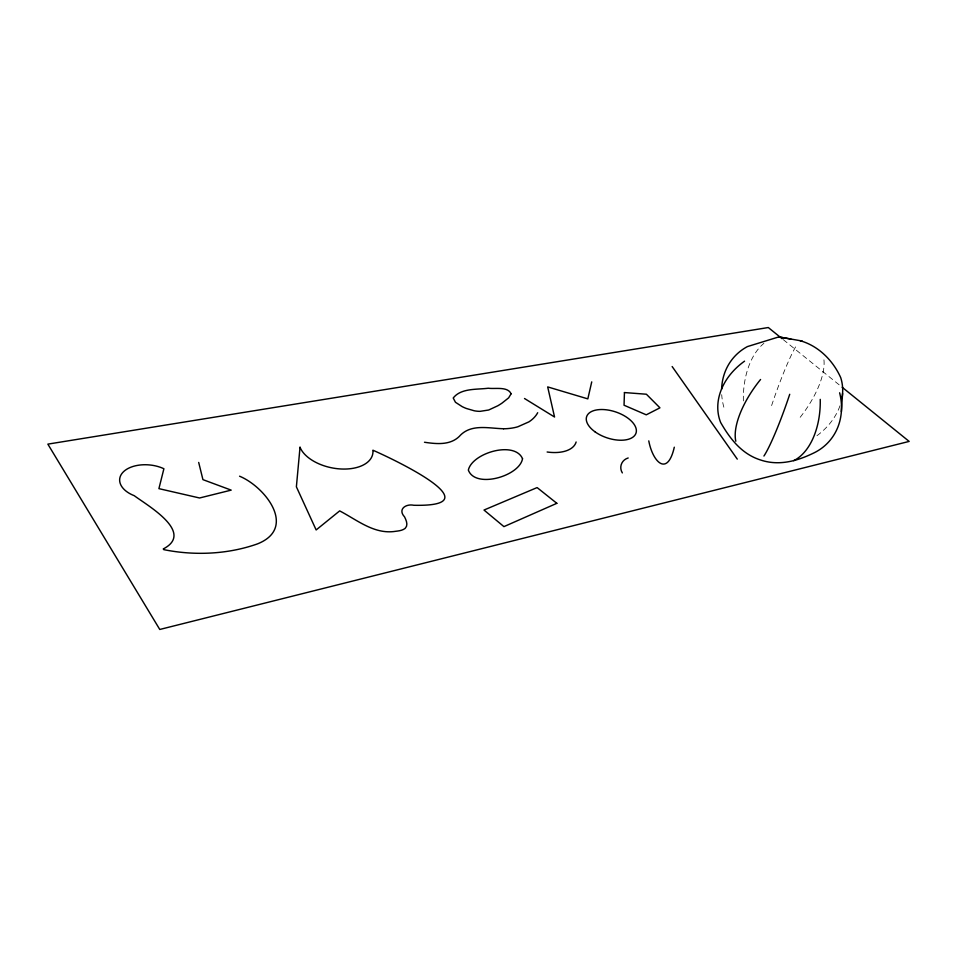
<?xml version="1.0" encoding="UTF-8"?>
<svg xmlns="http://www.w3.org/2000/svg" width="957" height="957" viewBox="0 0 957 957"><rect width="100%" height="100%" fill="white"/><g stroke="black" fill="none" stroke-linecap="round" stroke-linejoin="round"><path stroke-width="0.72" stroke-dasharray="4.79 3.59" d="M783.304 339.663L841.036 386.341M839.971 405.792A64.107 50.47 -21.4 0 1 815.627 436.667M823.929 359.844A63.724 27.263 -52.4 0 1 798.521 419.357M771.605 405.565A63.449 6.759 -70.8 0 1 796.08 346.063M743.362 400.923A63.234 38.447 88.5 0 1 763.913 343.336M723.851 407.203A63.533 55.099 41.6 0 1 721.71 394.691"/><path stroke-width="1.44" d="M841.37 411.642L842.567 393.494M591.737 381.879L587.825 398.878L547.679 386.903L554.546 417.013L524.508 398.507M674.302 447.206C667.424 477.387 652.698 461.908 648.774 440.878M537.69 412.706L537.044 413.831A68.569 36.246 15 0 1 528.91 421.87L517.821 426.786A47.372 25.253 15.4 0 1 503.538 428.796M628.187 457.972C621.691 459.85 618.712 467.088 622.337 472.902M744.558 361.16A64.107 50.47 -21.4 0 0 720.645 422.48C730.012 438.808 741.711 453.989 760.384 459.934C778.388 466.071 796.344 461.358 812.888 453.403A63.533 55.099 41.6 0 0 839.624 392.789M790.853 339.029L778.783 336.924L747.405 346.59A63.533 55.099 41.6 0 0 721.614 389.176M503.502 428.736C488.525 428.413 470.593 423.401 459.204 436.512C449.862 445.483 436.189 443.976 424.489 442.254M800.052 340.668C818.45 345.86 832.913 360.346 840.689 377.572A64.107 50.47 -21.4 0 1 842.088 397.574M778.783 336.924L802.181 341.027M239.573 476.203C265.185 486.838 297.448 527.869 257.577 543.851C227.898 554.402 194.438 555.838 163.707 549.629L163.276 548.935C195.049 532.499 147.187 505.38 134.255 495.69A28.339 16.843 5.3 0 1 123.848 471.406A28.339 16.843 5.3 0 1 163.898 468.739L158.91 488.644L199.57 497.987L231.187 490.128L202.932 479.636L198.697 462.446M782.156 338.73L768.304 327.533L47.85 444.132L159.771 629.467L909.15 441.416L842.184 387.274M672.149 366.543L737.273 459.121M576.126 441.99A34.368 18.626 17 0 1 547.141 452.003M735.801 441.249A63.724 27.263 -52.4 0 1 760.564 379.486M789.728 394.284A63.449 6.759 -70.8 0 1 763.937 456.034M820.245 399.368A63.234 38.447 88.5 0 1 793.676 460.676M624.442 392.561L624.048 405.23L646.262 414.824L659.935 407.826L646.382 394.224L624.442 392.561M522.534 458.69C519.579 476.179 475.342 489.015 468.344 470.102C472.124 452.96 514.615 440.399 522.534 458.69M300.02 447.254L296.383 486.814L316.145 529.951L339.663 510.894C357.451 520.153 374.426 534.748 395.731 531.291C398.985 530.896 402.454 530.477 405.134 528.396C408.472 525.226 406.258 520.357 404.572 516.912C397.418 509.232 405.947 503.549 413.843 505.272C495.654 507.09 391.915 458.559 372.895 450.197A37.514 21.556 11.3 0 1 341.625 469.014A37.514 21.556 11.3 0 1 300.02 447.254M511.098 393.77L508.634 397.861L501.911 403.196A172.774 87.243 12.2 0 1 497.796 405.78L488.656 410.015L480.067 411.343A18.757 10.025 15.1 0 1 474.241 410.78L466.37 408.483A29.547 15.695 15.1 0 1 462.147 406.617L455.46 402.275L453.223 398.004C460.987 387.98 476.765 389.714 488.261 388.231C495.14 389.224 507.617 386.197 511.098 393.77M556.842 503.322L503.932 526.625L483.991 510.045L537.116 487.58L556.842 503.322M595.027 431.822A26.03 13.661 18.5 0 0 635.95 433.294A26.03 13.661 18.5 0 0 602.982 409.536A26.03 13.661 18.5 0 0 595.027 431.822"/></g></svg>
